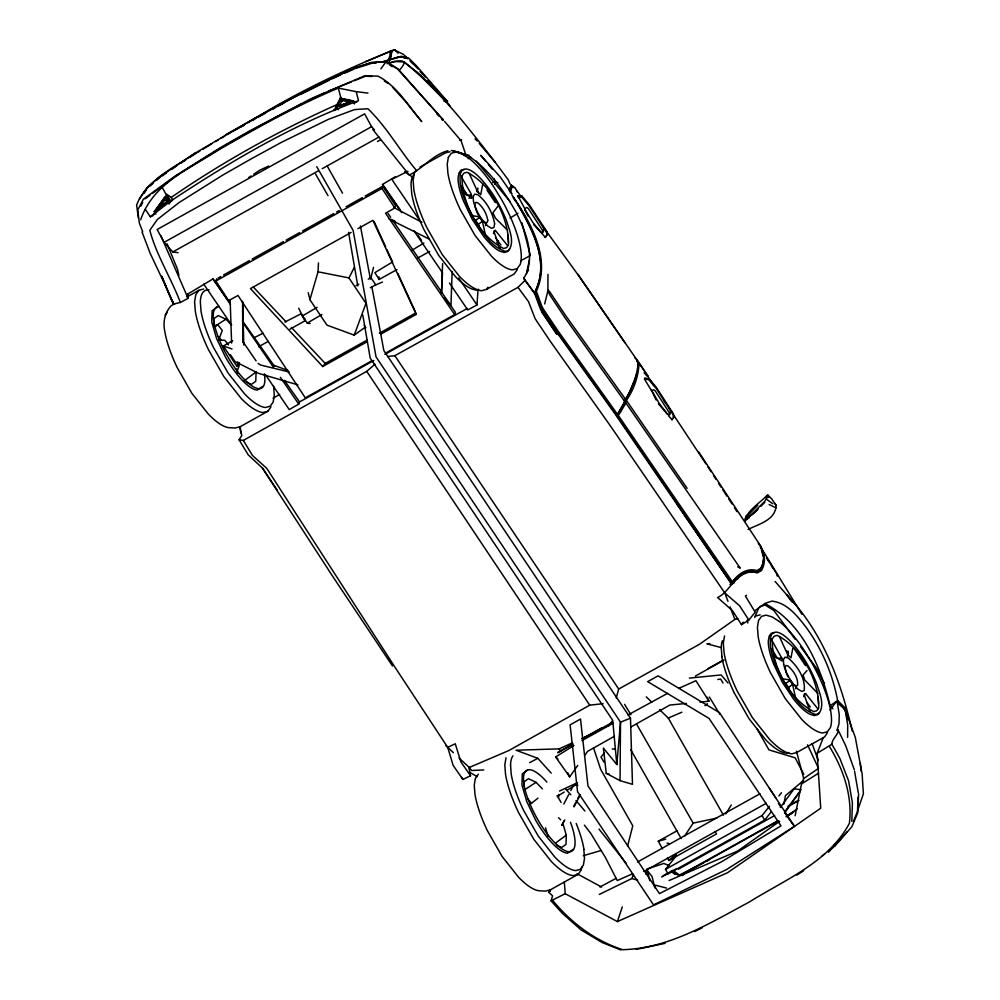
<?xml version="1.0" encoding="UTF-8"?>
<svg xmlns="http://www.w3.org/2000/svg" width="1000" height="1000" viewBox="0 0 1000 1000"><rect width="100%" height="100%" fill="white"/><g stroke="black" fill="none" stroke-linecap="round" stroke-linejoin="round"><path stroke-width="1.5" d="M546.825 231.575L546.8 235.375L545.337 237.463L542 233.562L543.413 231.7L528.288 208.45L526.85 207.488L524.725 208.525L517.863 195.812L521.95 196.05L529.3 204.825L546.825 231.575L546.8 235.375M644.587 379.237L644.587 378.137L648.688 378.338L656.188 387.163L673.475 413.925L673.512 417.8L671.988 419.812L668.65 415.9L670.15 413.988L655.113 390.688L653.587 389.775L651.55 390.763L644.587 379.237L648.6 379.487L656.1 388.3L673.45 415.062L673.512 417.8M547.962 274.387L547.875 290.938L544.663 303.925M548.888 892.387L550.475 890.1L548.888 892.387L552.6 895.837L551.013 900.8L562.188 913.2L581.05 929.9L602.038 942.487L620.9 950M371.85 286.75L383.85 350.575L630.487 718.175L632.487 784.338L620.05 780.638L620.513 722.163L376.05 356.9L353.113 230.375L316.75 166.663M847.6 737.375L847.712 725.037L845.113 709.525L836.338 701.6L829.987 710.05M748.062 529.462C758.838 523.925 775.55 520.237 776.125 505.337L771.875 499.1L768.05 495.175L767.087 495.375C759.613 503.137 749.125 509.175 744.887 519.338M334.087 110.6L340.688 97.238L338.363 88.1C296.863 105.45 257.512 127.55 218.575 149.963C188.988 169.088 152.863 183.487 140.688 219.788M545.337 237.463L545.375 236.238M391.875 50.7L391.538 51.863L391.875 50.7L394.588 50L403.45 54.387L407.863 58.425L402.038 57.1M213.65 324.875L213.837 318.688L218.225 315.562L225.9 319.225L231.137 324.663M523.9 786.45L524.05 781.8L528.425 778.675L536.1 782.337L542.4 788.863M562.688 822.738L566.275 835.113L565.988 844.412L561.6 847.525L556.487 845.088M851.812 821.275L852.412 802.85L848.575 780.763L839.862 758.413L831.9 744.225C831.8 738.888 838.688 734.688 838.125 730L836.912 730.438L839 723.988L839.25 714.55L837.212 701.912M452.163 271.45L450.938 305.75L444.263 297.825M441.463 292.875L442.612 263.612M857.525 810.175L858.1 797.125M858.625 793.763L857.8 812.625L851.912 826.663L835.225 845.688L829.275 850.375M161.788 276.35L173.463 304.075L180.387 302.45L188.075 298.337L188.3 293.75M364.7 327.562L354.212 335.138L326.95 325.125L309.913 299.688L318.038 271.8L318.475 262.913M391.037 56.413L391.575 50.85L394.588 50L396.175 50.838M441.475 292.9L442.488 273.212M391.575 50.85L391.275 55.188L389.038 60.975L390.25 58.3M449.462 283.038L467.725 309.925L476.987 304.975L478.05 289.5M546.712 232.763L529.275 206.062L521.862 197.2L521.95 196.05M648.6 379.487L648.688 378.338M671.988 419.812L672.075 418.663M577.85 274.2L638.188 361.788L637.737 368.1L634.938 380.138L625.562 400.725M637.475 369.2L638.188 361.788L637.925 362.875L639.1 363.275C638.375 377.525 633.025 392.175 624.288 403.237L625.887 402.987L740.225 568.138L737.65 566.788M543.475 229.713L542.325 231.438M833.9 844.887L835.225 845.688L835.562 843.5M620.05 780.638L606.237 773.312L603.387 748.075L616.812 764.538L620.513 722.163L630.487 718.175M670.212 412.013L669.1 413.85M167.213 200.825L166.525 202.775L167.213 200.825L165.162 197.338L164.35 197.95L155.787 209.975L157.887 209.737M477.413 192.188L477.925 188.038M762.688 564.875L763.6 558.337M787.45 656.688L788.138 651.15M482.788 183.837L480.737 194.737L477.512 191.537L469.15 173.312M792.775 648.475L790.95 657.862L787.712 654.65L779.35 636.425M232.738 340.688L223.325 346.025L236.988 366.413L237.675 361.912M494.837 184.375L495.312 181.363L493.9 178.675M747.463 515.887L747.05 518.538L748.763 518.25L745.537 518.488L746.363 515.538L747.463 515.887L757.812 505.163M175.062 303.575L171.1 305.788C164.775 312.712 162.812 322.088 164.75 331.163A67.55 21 60.9 0 0 177.188 367.587L191.863 393.3L208.375 414.137A67.55 21 60.9 0 0 229.412 427.7L235.35 428L240.175 426.7L267.95 411.213L271 406.875M506.037 757.763L504.8 764.812L505.538 774.412A71.213 22.138 60.9 0 0 518.6 812.675L533.975 839.55L551.237 861.388A71.2 22.138 60.9 0 0 573.337 875.625L578.162 874.338L581.213 869.987L581.7 867.175M724.538 635.962L723.3 643.012L724.038 652.613A71.213 22.138 60.9 0 0 737.113 690.875L752.475 717.75L769.737 739.587A71.2 22.138 60.9 0 0 791.838 753.825L796.663 752.537L824.45 737.05L827.487 732.712M783.938 804.062L785.45 795.638L803.675 780.35M758.25 543.462L761.263 546.95L761.025 548.25L761.263 546.95L698.725 451.962M807.537 744.825L818.512 768.363L803.7 778.562L801.5 783.938L795.125 815.775M485.513 225.65L486 223.1M795.713 688.775L796.2 686.213M510.188 193.012L512.4 185.725L511.2 185.475L515.262 187.95L517.137 191.825M387.575 356.525L394.837 355.7L517.975 287.337L525.013 280.45L523.75 278.212L526.475 273.55L529.35 260.075M509.3 190.875L509.888 188.137M637.925 362.875L639.163 363.125L648.162 376.488L637.8 361.075L639.1 363.275L637.975 362.95L638.212 361.887M382.525 282.062L375.75 284.875L370.95 277.725L373.525 267.325M627.55 846.225L632.775 825.8L600.688 769.375L593.488 747.8M526.475 273.55C534.587 252.625 525.125 230.4 515.775 211.6C503.137 189.85 488.237 168.125 466.425 154.7L451.35 150.4M616.237 697.9L618.7 689.025L699.412 644.3L734.862 619.425L737.887 618.825M340.05 99.438L340.688 97.238L341.525 98.8L356.863 101.988M760.512 569.362L756.488 571.812C746.488 568.375 737.638 575.85 731.825 583.25L616.85 415.513L624.9 401.688L565.112 317.938L549.85 294.975L547.875 290.938L548.387 290.2M636.737 373.862L629.938 391.75L624.188 401.15M761.025 548.25L761.263 546.95M385.425 353.2L454.675 314.6L385.525 213.2L394.812 208.025L395.525 205.662L382.825 186.225L365.125 196.1M624.575 402.8L625.887 402.987L620.725 411.8L618.275 415.387L616.85 415.513L624.9 401.688M551.013 900.8L565.225 893.713L617.375 921.575L622.3 906.912M762.9 564.113L760.312 570.125L756.275 572.575C737.225 566.95 731.675 591.075 717.575 597.525L732.425 610.575L741.525 624.7L748.825 620.05L755.188 612.175L745.425 596.1L746.525 595.237M731.825 583.25C736.6 574.862 746.663 567.263 756.762 570.625L760.763 568.3L763.138 563.05L763.863 557.238L761.35 547.137M172.95 303.438L173.45 302.05M354.212 335.138L365.988 303.363M371.85 360.775L305.3 397.863L237.975 295.45L228.6 300.675L215.888 281.025L216.713 278.825M237.013 371.525L239.237 365.6L238.162 362.812M392.488 665.987L333.188 577.1L262.45 468.113L248.225 454.875L239.1 439.825L241.825 435.363L239.575 426.812M265.7 375.037L289.262 409.613L298.738 404.113L299.562 401.925L373.775 360.55M215.888 281.025L382 188.425L382.825 186.225M454.675 314.6L455.487 312.438L393.25 221.125M218.562 340.275L222.3 330.487L217.887 324.875L213.9 326.037M854.975 818.288L863.388 793.812L862.138 774.15L855.312 737.387L845.225 709.75L844.188 709.137M645.925 874.338L647.337 870.688L652.013 876.425L654.887 887.875M617.375 921.575L727.575 872.7L820.713 808.225L817.15 753.288L823.337 737.487M599.312 894.463L631.825 878.525L633.475 874.488M853.337 821.538L855.1 817.288M754.675 617.487L758.713 607.95M509.862 188.438L511.225 185.175L513.737 187.213M389.125 61.087L390.95 56.3L391.175 51.675L390.125 51.4C341.087 71.388 293.025 94.288 248.225 122.638M387.938 60.625L389.925 56L390.125 51.4L391.625 51.975L390.325 51.337L365.875 61.65M140.875 206.125L142.688 202.288M338.363 88.1L356.238 91.662L358.512 100.738C291.7 125.188 229.8 161.95 170.662 201.075L170.212 202L161.75 186.55M365.138 302.1L348.95 277.925L354.45 267.075M348.612 103.15L339.325 106.45L337.238 106.05L340.562 99.562L341.662 99.113L342.388 100.612L350.15 102.263L351.138 101.088L349.938 102.675M337.837 109.438L336.163 106.888L341.325 98.362L353.038 100.85L354.775 103.375M337.312 106.938L335.9 109.637L334.087 109.975M563.837 804.013L568.688 794.625M570.775 790.6L573.538 785.238M573.787 806.312L575.862 802.288M577.938 798.275L579.325 795.588M574.038 806.912L580.288 794.825M337.238 106.05L338.812 106.263L342.388 100.612M832.962 708.863L830.113 705.775L837.625 700.562C832.65 674.112 821.925 648.825 805.962 627.112C797.288 615.875 787.013 602.812 771.925 601.112L765.088 603.362L754.963 610.675M561.862 825.375L564.775 819.95M744.737 521.388L764.95 501.075L768.05 495.175M561.938 824.825L564.15 820.775M556.575 331.938L541.163 309.113L534.825 292.162C551.15 260.562 530.825 224.575 513.45 197.387M535.65 290.35C549.587 261.575 531.962 229.387 517.688 204.237M617.288 414.087L557.587 330.3L542.3 307.475L536.325 291.25C551.4 258.587 530.612 221.887 511.875 194.975M154.213 211.675L167.463 201.575L168.05 200.6L165.562 196.312L154.213 211.675L155.875 214.237M725.775 813.962L731.3 804.975M493.4 233.55L495.35 230.413L507.713 245.787M803.6 696.663L805.562 693.525L817.913 708.913M144.1 193.363L146.463 189.662M799.7 791.938L784.737 812.8M741.525 624.7L743.175 622.163M139.475 199.05C151.675 177.138 176.025 166.625 195.725 152.662M684.562 836.062L693.175 823.125L716.812 818.1M236.988 366.413L239.475 362.7M336.163 106.888L353.038 100.85M203.7 289.012L198.875 290.312L195.825 294.65L194.587 301.7L195.325 311.3A71.213 22.138 60.9 0 0 208.4 349.55L223.762 376.425L241.025 398.275A71.2 22.138 60.9 0 0 263.125 412.512L267.95 411.213M415.85 170.675L414.338 172.85L413.1 179.9L413.825 189.488A71.213 22.138 60.9 0 0 426.9 227.75L442.275 254.625L459.538 276.475A71.2 22.138 60.9 0 0 481.625 290.712L486.463 289.413L514.237 273.938L517.288 269.587M486.463 289.413L487.987 287.25M573.987 745.5L555.612 756.938L569.663 776.862L577.737 765.4M584.9 755.2L587.587 751.375L614.562 736.188M682.725 875.562L684.175 873.5L778.587 820.8M165.162 197.338L165.425 199.2L157.738 209.513L155.787 209.975M155.6 211.975L153.012 215.625L150.325 216.788L145.275 209.262M165.087 198.612L166.812 196.188M380.887 68.863L385.988 61.775L397.65 69.037L443.2 119.913L397.85 68.8L386.188 61.525L371.763 62.4L355.087 67.763L315.262 86.025L254.762 118.25L195.438 152.95L159.625 176.85L146.713 187.987L139.1 199.4L136.613 205.025L138.4 217.963M165.188 315.2L167.4 312.125M478.35 774.225L475.4 778.312L474.25 785.113L474.963 794.287A67.55 21 60.9 0 0 487.4 830.7L502.075 856.413L518.575 877.25A67.55 21 60.9 0 0 539.612 890.812L545.55 891.112L550.375 889.812L578.162 874.338M800.2 790.975L784.6 812.025M509.575 248.738L507.463 251.588L504.212 252.463L499.963 251.213A45.975 14.287 60.9 0 1 483.525 236.213L472.287 219.425L463.4 200.888A45.975 14.287 60.9 0 1 458.088 177.875L458.925 173.137L460.975 170.2L464.288 169.412M819.075 712.8L817.675 714.7L814.412 715.575L810.175 714.325A45.975 14.287 60.9 0 1 793.737 699.325L782.487 682.537L773.612 664A45.975 14.287 60.9 0 1 768.3 641L769.137 636.25L771.188 633.325L774.5 632.537M780.312 807.525L794.112 788.875L801.112 789.725M608.562 725.9L612.212 721.087M548.888 892.15L550.475 890.1M778.9 795.95L781.45 792.738M771.062 812.075L764.638 820.125L668.088 873.938L665.5 869.35L676.5 855.55M665.5 869.35L762.05 815.537L769.388 806.325M604.475 752.725L600.95 757.125L604.188 762.438M847.962 719.562L844.875 709.225L845.575 708.363L837.625 700.562M351.125 232.463L250.425 288.6L322.688 366.538L325.225 363.413L367.175 340.037M497.837 206.3L492.887 212.875L495.425 218.15L506.65 229.312M807.05 670.537L803.062 675.05L804.775 680.05L817.887 693.438M398.913 70.537C412.4 56.775 395.325 60.838 387.05 63.688M828.475 852.25L847.113 831.812M496.875 242.613L498.375 240.975M760.938 506.3L764.762 502.388M747.212 518.488L758.075 509.087M752.4 514.6L757.125 510M542.3 307.475L541.375 308.35L556.613 331.087L616.85 415.513M731.825 584.15L734.025 582.087M239.1 439.825L243.325 440.425L366.725 371.362L374.975 364.188M817.15 753.288L831.9 744.225M149.588 186.412L153.075 183.388M156.575 180.362L160.075 177.338M667.463 857.938L668.875 860.512L676.325 854.075M541.538 308.6L542.525 307.8L541.375 308.35L535.025 291.4L536.325 291.25M155.988 210.225L166.625 201.8M478.95 225.85L478.375 224.4L482.388 221.225L478.988 216.725L472.4 215.712M789.163 688.975L788.575 687.513L792.588 684.35L789.188 679.85L782.6 678.825M529.8 804.575L538.013 798.138M822.038 856.038L824.45 854.15M150.325 216.788L170.662 201.075L171.863 201.025M372.775 129.488L409.288 175.037C423.062 168.363 432.788 154.725 447.912 150.75M163.325 185.4L173.012 178.212M244.088 380.887L256.062 371.987L255.775 381.287L251.4 384.412L246.275 381.962M555.5 843.112L566.275 835.113M395.238 176.75L382.512 184.462L401.637 212.638M145.125 198.825L149.975 195.25M152.4 193.45L160.9 187.188M704.938 705.612L707.45 703.787M170.662 201.075L166.675 194.237L171.262 197.387C223.588 161.287 279.637 130.262 337.638 104.288M779.65 821.3L737.763 850.975L669.112 880.512M786 816.8L797.425 808.713M217.45 307.013L212.087 310.738L211.737 321.95L216.562 338.488L225.45 357.025A46.775 14.538 60.9 0 0 257.362 390.062L262.725 386.337M527.663 770.125L522.3 773.85L521.95 785.062L526.775 801.6L535.65 820.138A46.775 14.538 60.9 0 0 567.575 853.175L572.938 849.45M161.35 176.462L166.438 172.95M171.525 169.438L176.612 165.925M175.438 176.412L179.137 173.962M181.612 172.338L210.975 153.963M248.55 177.638L251.125 175.925M253.713 174.225L260.163 169.975L268.637 166.062M474.65 219.488L475.588 220.25L479.85 217.438M784.862 682.6L785.8 683.363L790.05 680.562M180.5 163.412L185.688 160.05M189.587 157.537L196.062 153.35M214.412 326.6L225.9 319.225M524.612 789.712L536.1 782.337M794.513 826.325L726.587 869.513L653.55 904.9L577.562 791.725L570.112 724.875L580.513 719.062L587.962 785.925L659.463 893.625L721.45 861.838L781 825.875L709.062 718.425L647.663 681.637L658.075 675.837L719.475 712.625L794.513 826.325L790.638 821.388M796.775 875.125L803.688 870.725M468.15 158.725L470.75 157.088M801.5 783.938L818.575 773.2M557.938 795.962L564.25 792.013M566.775 790.438L576.875 784.125M187.25 294.35L213.012 278.95L229.963 303.038M213.575 152.387L221.375 147.65M510.037 218.088L517.95 213.275M197.375 152.562L199.975 150.988M202.575 149.412L211.688 143.912M215.6 141.55L218.2 139.987M220.8 138.412L224.713 136.05M241.612 126.65L244.25 125.05M392.1 262.25L374.862 272.663L379.2 279.45L396.938 269.587M411.987 250.238L423.925 243.025M772.562 824.562L777.8 821.425M788.3 815.125L793.55 811.988M310.15 323.55L307.225 323.075L302.425 315.925L317.1 307.362M307.225 323.075L321.9 314.525M273.062 398.225L279.738 394.35M225.325 145.4L227.963 143.887M230.6 142.387L250.362 131.113M225.387 134.875L283.675 102.375L335.95 76.363L354.637 68.15L371.388 62.737L385.988 61.775M630.75 727.075L669.862 705.05L686.4 703.425M227.325 134.525L229.963 133.05M232.6 131.562L244.475 124.9M252.375 120.463L255.012 118.987M603.112 703.675L589.725 705.175L508.75 750.588L469.25 767.487L459.05 757.962M258.663 346.737L268.188 341.4M289.975 329.212L304.938 320.838L304.662 318.325M371.6 126.688L364.613 113.863L157.113 229.525L164.1 242.35L371.6 126.688L374.5 129.887M164.1 242.35L172.825 251.95L318.2 170.925M322.25 168.663L378.975 137.037M377.5 141.525L380.2 140.013M218.075 278.062L220.8 276.55M223.512 275.038L249.387 260.613M252.113 259.088L283.425 241.637M286.15 240.113L299.775 232.525M302.488 231.012L333.812 213.55M336.538 212.037L339.263 210.512M346.062 206.725L362.4 197.613M186.962 296.95L198.875 290.312M420.025 167.037L445.163 153.025L449.988 151.725M357.938 228.663L372.9 220.325L416.2 314.413L380.962 334.062M215.225 326.35L217.887 324.875M379.35 333.25L415.875 312.887L416.2 314.413M322.688 366.538L367.413 341.613M384.888 354.363L467.2 308.475M557.987 752.237L572.975 743.875M582.525 738.562L601.6 727.925M707.938 668.65L722.925 660.288M557.775 752.775L572.775 744.412M582.312 739.1L610.95 723.138M695.462 676.025L724.087 660.075M581.912 740.65L613.112 723.263M628.038 714.938L667.562 693.375M662.525 848.938L658.288 841.225L677.188 830.688M637.487 862.025L759.987 793.75M643.787 871.538L766.275 803.263M668.875 860.512L716.575 833.913L714.925 831.475M663.162 875.7L667.25 873.425M669.975 871.912L672.688 870.4M788.35 805.925L797.875 800.612M661.587 877.038L676.55 868.7M788.138 806.5L799.025 800.438M678.487 869.15L774.65 815.55M777.35 821.05L683.1 873.587L678.787 875.525L671.275 871.375M786.762 815.8L793.487 812.05M417.425 258.212L429.712 251.4M257.663 117.513L265.6 113.125M272.225 109.462L274.862 108M277.512 106.525L284.137 102.863M786.712 816.312L792.125 813.312M251.7 130.387L278.337 115.875M520.763 260.7L530.312 255.588L521.938 222.875M529.65 762.675L537.812 758.325L551.225 773.138M599.913 887L616.087 878.363M356.062 285.637L358.775 284.188M368.25 279.163L370.95 277.725M370.337 287.762L375.75 284.875M703.538 862.875L679.5 875.1L673.25 870.525M706.275 861.462L709.013 860.05M300.462 94.488L329.525 80.113M279.675 115.15L301.488 104.038M253.562 338.025L263.113 333.15M284.938 322.025L301.3 313.675L304.938 320.838M407.938 171.25L391.8 179.3L420.487 221.612M492.725 182.638L495.312 181.363L497.887 182.812M694.55 931.55L702.05 927.925M461.475 777.4L462.9 779.425L470.525 775.763L468.787 767.025M446 745.763L447.713 747.375L455.25 743.75L460.9 761.925L470.525 775.763M332.35 78.763L340.575 75M461.737 177.413L471.05 193.675L471.825 197.862L462.463 192.188M559.5 791.05L577.525 782.638M312.375 98.55L324.562 92.9M537.812 758.325L516.038 750.225L559.163 748.863L571.9 743.05M581.812 738.538L595.962 732.075M678.913 688.312L695.925 680.713L708.938 701.213L699.925 702.1M632.625 873.763L617.263 880.55L605.413 857.5L590.925 833.612L584.388 825.15M344.588 73.238L353.925 69.125M659.488 709.587L668.275 718.062L681.912 712.188M351.4 81.875L328.625 91.013M354.25 80.725L365.625 76.125L371.712 76.513M495.35 230.413L494.025 230.938L494.05 231.875L499.925 248.512M805.562 693.525L804.225 694.05L804.25 694.987L810.138 711.625M731.612 584.012L732.85 583.538C738.538 576.05 747.763 569.525 757.487 572.85L761.513 570.5C765.6 563.5 765.625 553.275 760.175 547.038M729.938 584.538L734.112 582.95M381.175 62.162L401.325 56.275L408.7 58.15L416.312 65.65L447.663 101.725L434.125 87.812L416.225 71.562L403.713 61.662M337.863 106.35L350.825 101.625M388.338 63.537L394.237 61.5L403.9 61.95C439.613 89.975 467.163 126.475 494.988 161.938M759.688 606.725L766.6 604.438C803.3 624.587 820.75 666.95 830.113 705.775M646.762 869.1L663.75 863.475L669.112 865.537M355.262 68.537L371.925 63.188L376.15 62.987M382.15 62.325L386.025 61.163M583.312 855.688L601.237 850.475M733.55 579.987L738.037 578.688M478.625 289.363L476.362 290.012A66.562 20.688 60.9 0 1 455.25 276.4L438.812 255.613L424.188 230.025A66.562 20.688 60.9 0 1 411.7 193.475L411.037 184.438A65.938 20.5 60.9 0 1 414.237 174.3M788.838 752.487L786.562 753.125A66.562 20.688 60.9 0 1 765.45 739.513L749.025 718.725L734.4 693.15M658.288 841.225L665.725 839.163M755.362 616.138L760.188 614.837M388.825 60.012L400.588 56.762M636.138 949.412L665.05 943.35M394.275 58.012L400.462 56.762M717.825 679.513L720.612 679.038L723.025 683.037M443.2 119.913L441.85 119.5L443.062 119.338M689.338 678.1L721.137 674.938L728.025 683.037M468.862 198.15L471.825 197.862M709.95 643.637L706.888 643.838L721.425 647.638M441.85 119.5L442.663 119.462M483.762 769.963L471.587 770.487L469.25 767.487M471.65 195.087L467.163 195.113L461.575 185.9M772.675 655.3L782.038 660.987L781.85 658.2L777.362 658.225L771.787 649.013M574.987 785.263L577.888 785.312M219.075 340.05L224.862 340.337L228.45 344.875M517.85 196.95L521.862 197.2M845.113 709.525L844.35 709.45L845.225 709.75L847.113 717.05M356.238 91.662L367.962 93.1M612.25 748.888L615.1 749.262M172.825 251.95L178.1 252.675M318.038 271.8L348.95 277.925M667.013 843.112L669.45 843.675M666.488 888.05L653.675 884.762M289.225 372.013L260.625 365.062L258.062 363.425M512.487 185.787L511.2 185.475L513.975 187.625M401.938 57.138L407.837 58.637M776.1 507.887L769.125 504.525M776.938 575.7L778.1 576.013L766.587 557.625M606.237 773.312L609.212 774.15M631.825 878.525L637.65 880.188M452.825 150.688L455.788 151.55M466.138 154.55L469.087 155.412M297.887 384.85L258.425 373.325L234.938 361.5L230.312 354.588M223.325 346.025L232.037 348.975M271.875 364.588L288 370.462M469.812 772.412L477.3 776.712M443.888 101.062L446.712 102.263L431.25 84.1M390.763 219.25L394.975 221.112M389.125 219.05L428.825 238.875M393.6 207.375L421.962 222.325M577 873.725L601.575 887.025M834.062 844.6L835.4 845.35M764.875 604.888L773.875 610.487L795 639.113M384.338 81.062L388.275 83.55M779.312 621.487L772.163 616.925L766.125 615.138L761.513 616.375L758.562 620.462L757.425 627.263L758.125 636.438A67.55 21 60.9 0 0 770.562 672.862L785.238 698.562L801.75 719.412A67.55 21 60.9 0 0 822.788 732.962L827.4 731.737L830.35 727.638A66.95 20.812 60.9 0 0 828.3 700.738A66.537 20.688 60.9 0 0 811.413 662.075L803.675 649.538A66.95 20.812 60.9 0 0 779.312 621.487M772.675 503.688L766.525 499.212M390.325 51.337L391.425 52.075M389.762 65.037L392.275 66.725M404.562 171.675L413.6 177.838M672.913 872.763L675.138 874.425M555.612 756.938L557.938 758.925M517.975 287.337L528.488 301.6L535.15 318.725L549.987 340.875L610.05 425.387L724.775 592.925L739.6 605.75L748.825 620.05M394.588 50L398.088 53.212M634.8 357.725L636.912 359.688M558.5 817.738L560.688 819.788M243.325 440.425L252.45 455.462L266.75 468.325L394.975 667.212L447.713 747.375L453.375 752.663M837.025 701.7L844.875 709.225M646.287 696.862L651.787 702.163M392.525 87.225L406.35 102.425L421.737 121.613C408.025 105.8 397.212 86.037 377.987 76.137L364.925 75.725L310.512 98.9L249.862 130.825L220.863 147.375L174.925 176.137L143.363 199.225L137.7 210.075L139.362 223.188L142.738 231.838M416.225 71.562L446.712 102.263M410.012 60.775L413.263 63.987M410.988 61.525L418.162 69.05M475.062 138.887L477.188 141M767.087 495.375L769.013 497.287M533.737 224.725L541.625 233.062L532.762 222.35L524.612 209.088L528.05 216.038M253.263 287L286.062 321.838M291.363 327.45L325.225 363.413M644.087 372.85L647 376M565.675 789.1L570.825 794.8M575.988 800.5L584.9 811.025M476.625 190.763L478.512 192.85M552.825 900.562C571.25 922.788 594.987 940.8 622.663 949.688C669.087 948.462 709.325 923.375 748.988 902.2C784.675 879.788 828.587 862.45 849.412 823.288C852.625 796.137 843.45 769.338 829.375 746.413M786.55 650.9L788.575 653.175M436.712 113.725L438.775 116.037M420.175 71.312L425.2 77M428.212 80.4L431.225 83.812M420.375 71.75L422.362 73.987M428.288 80.725L430.262 82.975M658.413 403.862L667.837 414.637L659.412 403.675L651.525 390.275L656.15 400.012M852.2 731.15C841 681.462 822.688 632.137 786.675 594.775L792.025 601.912M775.138 581.5L794.663 603.925M444.525 121.363L461.087 140.75L465.412 153.575M435.15 88.425L449.913 105.725M479.188 143.375L495.2 162.35L508.212 179.725L510.025 183.962M476.062 161.05L510.225 201.713M485.513 161.05L480.737 155.325L500.062 176.713L512 193.787M488.375 164.488L492.188 169.062M626.325 863.487L599 829.112M462.337 188.612L466.75 194.225M774.488 503.225L776.125 505.337M416.688 170.738C399.675 150.662 386.9 127.025 367.875 108.725L354.562 109.588L328.562 119.25L281.537 142.3L252.213 158.3L223.238 174.8L179 202.613L157.3 219.55L149.8 230.287C156.562 255.613 171.075 278.038 180.387 302.45M495.5 237.812L500.988 245.062M806.625 702.138L810.275 706.963M517.1 191.137L521.475 197.037M800.512 646.587L816.137 667.738L824.55 683.763M525.013 280.45L535.525 294.725M523.75 278.212L534.35 292.775L540.825 310.1L556.925 334.263M541.525 224.575L577.212 273.7L624.837 342.625M625.8 399.663L565.925 315.963L549.225 291.025M556.287 331.675L616.812 416.35M242.45 320.788L274.575 366.425M284.387 380.375L299.562 401.925M382.512 184.462L400.25 209.887M417.987 235.3L421.538 240.375M462.9 779.425L453.162 765.425L447.713 747.375M352.638 101.425L354.375 103.95M618.7 689.025L394.837 355.7M626.788 400.962L687.113 488.35M618.275 415.387L732.362 581.788M616.587 416.188L731.562 583.925L677.175 504.338M213.012 278.95L230.5 304.5M242.75 322.375L273.363 367.075M280.363 377.3L298.738 404.113M513.325 197.85L515.938 201.688M387.987 213.4L390.625 217.262M778.45 803.487L781.062 807.325M784.538 812.438L789.762 820.1M167.463 201.575L169.188 204.1M167.262 200.575L168.975 203.088M203.725 284.125L231.663 325.1M243.012 341.75L256.1 360.95M458.738 278.038L476.987 304.975M413.812 230.55L442.5 272.8M541.95 312.312L556.875 334.412M168.05 200.6L169.75 203.137M165.562 196.312L169.775 202.6M486.975 190.075L495.325 202.55M793.838 648.2L805.537 665.675M789.5 679.325L793.863 684.688L796.112 685.975L797.537 685.462C798.5 678.025 793.325 670.612 787.9 665.925L785.987 665.5L785.075 666.912L786.062 672.387M475.588 220.25L478.375 224.4M785.8 683.363L788.575 687.513M366.725 371.362L589.725 705.175M262.425 468.013L277.262 490.163M648.938 378.088L654.062 385.763M663.45 399.837L666.012 403.675M668.575 407.512L671.988 412.638M673.7 415.2L705.975 463.925M517.863 195.812L519.438 198.175M769.513 788.438L775.8 797.95M336.8 107.188L338.462 109.725M382 188.425L394.812 208.025M707.65 466.512L711 471.662M713.512 475.538L716.038 479.412M718.55 483.275L721.062 487.15M722.738 489.725L726.938 496.175M728.612 498.75L731.963 503.913M734.475 507.788L736.988 511.65M364.2 325.213L365.887 327.812M636.587 360.8L637.975 362.95M340.562 99.562L341.512 101.05M762.4 551.512L764.038 554.087M767.3 559.225L768.925 561.8M771.375 565.662L773 568.225M762.525 551.163L764.963 555.037M761.963 549.113L801.938 614.362M709.4 697.075L719.938 714.388M624.575 704.325L630.925 714.775M636.475 723.913L693.175 823.125M165.425 199.2L167.05 202M315.538 174.025L328.013 195.662M559.163 748.863L560.712 751.562M771.175 639.175L781.85 658.2M757.15 729.125L768.962 749.887L795.138 757.812L803.787 774.312M668.275 718.062L723.438 815.175M630.712 749.65L681.225 838.587M762.05 815.537L764.638 820.125M327.2 166L342.525 193.188M171.262 197.387L172.6 199.925M786.475 673.713L788.1 676.95M298.7 308.225L302.425 315.925M838.125 730L845.725 745.738L854.312 769.762M374.062 221.475L385.65 246.788M386.925 249.6L392.725 262.262M397.863 273.512L415.238 311.475M567.9 772.975L569.663 776.862M160.8 235.512L188.075 298.337M167.075 243.812L177.562 269.413L178.875 275.475M792.588 684.35L795.9 699.375M774.312 661.562L776.05 665.825M777.212 668.675L778.962 672.938M482.388 221.225L485.7 236.262M707.325 697.237L708.938 701.213M161.838 276.425L166.2 287.275L150.225 253.463L142.025 232M724.775 592.925L727.962 601.3M730.088 606.875L734.862 619.425M812.05 743.512L818.3 760.575M535.188 291.712L541.45 309.363M545.538 827.837L548.038 836.438M236.575 369.025L237.825 373.325M649.8 880.7L647.337 870.688M527.688 267.938L528.462 270.825M796.45 751.237L803.7 778.562M761.388 549.688L763.238 556.9M308.238 292.712L309.913 299.688M164.35 197.95L164.725 199.65M360.425 225.963L370.425 279.15M854.575 771.3L858.288 792.763M348.55 232.338L357.788 286M362.812 315.125L370.2 358.05L612.712 720.362L616.812 764.538M747.362 620L747.8 623M767.788 496.8L767.9 497.65M378.988 276.887L379.2 279.45M564.312 881.875L565.225 893.713M721.912 656.587L721.25 647.55A65.938 20.5 60.9 0 1 722.387 640.75M583.837 849.362L584.5 858.4L583.362 865.2L580.4 869.3L575.862 870.575A66.562 20.688 60.9 0 1 554.75 856.963L538.325 836.175L523.7 810.6A66.562 20.688 60.9 0 1 511.213 774.05L510.55 765.013M273.625 386.25L274.288 395.288L273.15 402.088L270.2 406.175L265.663 407.463A66.562 20.688 60.9 0 1 244.55 393.85L228.113 373.062L213.487 347.475A66.562 20.688 60.9 0 1 201 310.925L200.338 301.887A65.938 20.5 60.9 0 1 209.037 289.812M240.325 426.737L240.738 432.837M860.387 763.35L860.837 770.8M783.675 664.325L783.388 659.575L784.925 657.237L788.075 657.875C797.212 665.738 805.7 678.075 804.188 690.562L801.875 691.438L798.075 689.237L793.625 684.525A19.475 6.05 60.9 0 1 783.675 664.325M818.062 696.475L818.512 704.062M507.95 234.875L508.4 242.463M230.15 300.15L231.612 343.088M242.787 303.1L243.787 345.1M242.562 301.337L242.838 342.55M558.688 794.45L558.7 797.175M734.287 692.975A66.562 20.688 60.9 0 1 721.8 656.425M570.487 822.262A46.288 14.387 60.9 0 1 560.163 847.6A46.288 14.387 60.9 0 1 524.375 786.712A46.288 14.387 60.9 0 1 546.862 782.062M557 795.662A46.288 14.387 60.9 0 1 561.1 802.412M510.55 765A65.938 20.5 60.9 0 1 512.95 755.8M576.188 823.45A66.562 20.688 60.9 0 1 583.975 849.45M527.513 798.7A32.475 10.1 60.9 0 1 531.538 803.325M219.35 306.55A46.288 14.387 60.9 0 0 213.787 321.362A46.288 14.387 60.9 0 0 244.1 379.162A46.288 14.387 60.9 0 0 264.375 373.837M218.312 336.662A32.475 10.1 60.9 0 1 221.337 340.213M465.9 155L465.812 155.812L456.962 151.512L465.9 155M462.062 175.725C461.175 202.5 479.35 236.525 503.587 248.475L506.538 247.662L508.475 245.012C509.338 218.238 491.213 184.225 466.95 172.262L464 173.075L462.062 175.725M772.275 638.837C771.388 665.612 789.562 699.638 813.8 711.587L816.75 710.775L818.688 708.125C819.538 681.363 801.413 647.337 777.163 635.375L774.212 636.2L772.275 638.837M448.35 157.35L447.212 164.15L447.925 173.325A67.55 21 60.9 0 0 460.363 209.737L475.037 235.45L491.538 256.288A67.55 21 60.9 0 0 512.575 269.85L517.188 268.625L520.15 264.525A66.95 20.812 60.9 0 0 518.088 237.625A66.537 20.688 60.9 0 0 501.213 198.95L493.462 186.425A66.95 20.812 60.9 0 0 469.1 158.363L461.95 153.812L455.925 152.025L451.312 153.262L448.35 157.35M494.613 223.75L493.975 227.45L491.675 228.312L487.875 226.125L483.413 221.412A19.475 6.05 60.9 0 1 473.462 201.2L473.175 196.45L474.712 194.112L477.863 194.762C486.775 201.825 492.7 212.613 494.613 223.75M460.562 172.725C457.775 188.938 466.763 204.45 473.738 218.487C482 230.925 490.213 246.7 505.45 251.337L508.675 250.538C515.138 241.537 509.062 229.525 506.325 220.162C500.15 204.963 491.737 190.562 480.562 178.487A45.375 14.112 60.9 0 0 465.838 169L462.612 169.788L460.562 172.725M770.775 635.837C767.987 652.062 776.975 667.562 783.95 681.6C792.212 694.05 800.425 709.812 815.662 714.45L818.888 713.65C825.35 704.65 819.275 692.638 816.525 683.275C810.362 668.088 801.938 653.675 790.775 641.6A45.375 14.112 60.9 0 0 776.038 632.112L772.825 632.9L770.775 635.837M487.75 220.212L487.325 222.338L485.913 222.862C479.475 219 475.387 211.188 474.862 203.8L475.775 202.387L477.7 202.8C483.038 207.037 486.562 213.538 487.75 220.212M511.225 185.175L510.962 186.25L511.225 185.175M845.575 708.363L845.037 709.538L845.575 708.363M461.475 140.087L459.837 140.075L461.475 140.087M173.463 304.075L165.65 286.137L173.463 304.075"/></g></svg>
